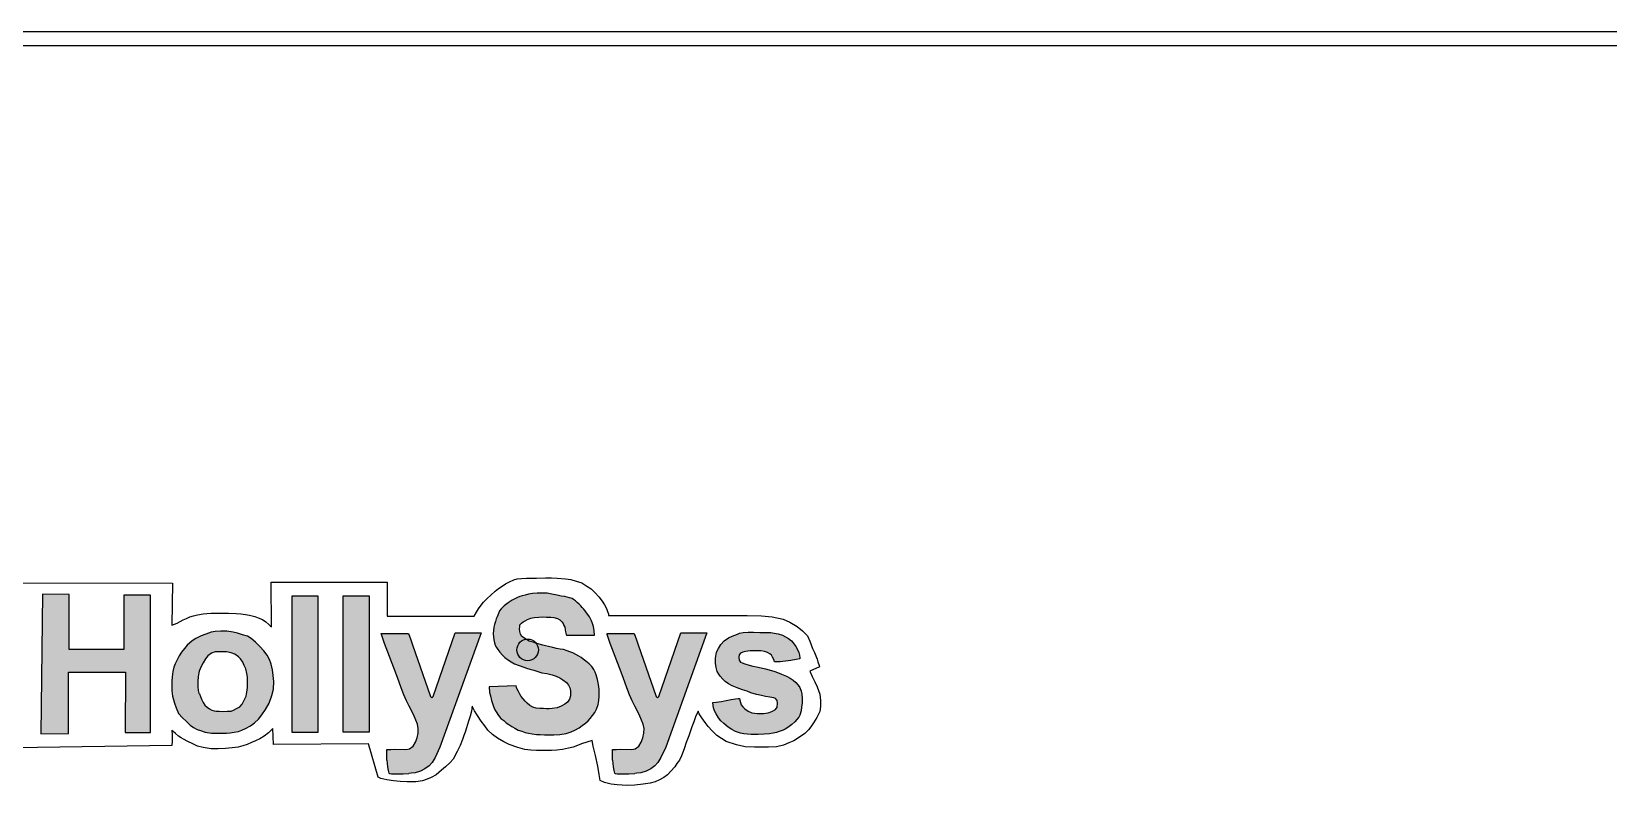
# Model space of a CAD drawing. Extents: x 79822 to 122366, y -56021 to -28815.
# Drawn here: x 82118.2 to 82373.5, y -51913.2 to -51791.2 of the extents above; entities that cross this region are included whole.
import ezdxf

# ---------------------------------------------------------------- set-up
doc = ezdxf.new("R2010")
doc.units = 0
doc.header["$LTSCALE"] = 100
doc.header["$MEASUREMENT"] = 0

msp = doc.modelspace()

# ---------------------------------------------------------------- hatches: boundary and pattern name
h = msp.add_hatch(color=0)
h.paths.add_polyline_path([(82192.26, -51897.27), (82192.34, -51898.18), (82192.48, -51898.74), (82192.67, -51899.46), (82192.9, -51900.28), (82193.13, -51900.88), (82193.41, -51901.32), (82193.79, -51901.93), (82194.18, -51902.37), (82194.62, -51902.74), (82195.02, -51903.09), (82195.44, -51903.37), (82195.92, -51903.69), (82196.05, -51903.73), (82196.44, -51903.95), (82196.99, -51904.27), (82197.58, -51904.46), (82198.11, -51904.65), (82198.62, -51904.78), (82199.23, -51904.88), (82199.94, -51904.99), (82200.53, -51905), (82201.21, -51905.04), (82201.95, -51905.06), (82202.76, -51905.06), (82203.74, -51904.97), (82204.74, -51904.8), (82205.55, -51904.55), (82206.15, -51904.27), (82206.83, -51903.88), (82207.33, -51903.53), (82207.85, -51903.14), (82208.3, -51902.78), (82208.65, -51902.4), (82209.01, -51901.93), (82209.37, -51901.43), (82209.68, -51900.87), (82209.91, -51900.15), (82210.01, -51899.47), (82210.06, -51898.8), (82210.07, -51897.66), (82209.99, -51896.89), (82209.82, -51896.09), (82209.59, -51895.32), (82209.44, -51894.88), (82209.21, -51894.45), (82208.89, -51893.97), (82208.45, -51893.54), (82207.93, -51893.11), (82207.48, -51892.76), (82207.15, -51892.53), (82206.79, -51892.28), (82206.31, -51892.01), (82205.8, -51891.76), (82205.35, -51891.62), (82204.91, -51891.41), (82204.3, -51891.23), (82203.76, -51891.15), (82203.2, -51891.04), (82202.57, -51890.9), (82201.86, -51890.75), (82201.37, -51890.62), (82200.94, -51890.51), (82200.38, -51890.36), (82199.85, -51890.21), (82199.37, -51890.02), (82198.76, -51889.85), (82198.32, -51889.62), (82197.98, -51889.4), (82197.56, -51889.09), (82197.37, -51888.71), (82197.21, -51888.33), (82197.17, -51887.85), (82197.21, -51887.55), (82197.26, -51887.25), (82197.48, -51886.96), (82197.75, -51886.76), (82198.09, -51886.56), (82198.49, -51886.34), (82199, -51886.17), (82199.57, -51886.05), (82200.32, -51885.97), (82200.97, -51885.94), (82201.56, -51885.97), (82202.24, -51885.99), (82202.75, -51886.05), (82203.34, -51886.2), (82203.72, -51886.43), (82204.05, -51886.73), (82204.26, -51887.03), (82204.36, -51887.32), (82204.5, -51887.62), (82204.58, -51888.05), (82204.64, -51888.35), (82204.68, -51888.58), (82204.73, -51888.79), (82204.77, -51888.92), (82209.34, -51888.92), (82209.27, -51888.17), (82209.16, -51887.52), (82209.02, -51887.01), (82208.84, -51886.58), (82208.64, -51886.17), (82208.5, -51885.91), (82208.26, -51885.57), (82208.04, -51885.26), (82207.81, -51884.95), (82207.57, -51884.65), (82207.35, -51884.4), (82207.11, -51884.14), (82206.83, -51883.87), (82206.52, -51883.59), (82206.24, -51883.36), (82205.95, -51883.13), (82205.71, -51882.98), (82205.3, -51882.84), (82204.91, -51882.74), (82204.5, -51882.66), (82203.94, -51882.57), (82203.3, -51882.43), (82202.44, -51882.27), (82201.69, -51882.12), (82200.73, -51882.11), (82200.07, -51882.11), (82199.28, -51882.17), (82198.64, -51882.25), (82198.08, -51882.4), (82197.62, -51882.54), (82197.25, -51882.64), (82196.85, -51882.82), (82196.41, -51883.03), (82195.97, -51883.25), (82195.34, -51883.66), (82194.91, -51883.99), (82194.7, -51884.16), (82194.48, -51884.37), (82194.22, -51884.64), (82193.97, -51884.98), (82193.76, -51885.4), (82193.55, -51885.92), (82193.43, -51886.25), (82193.28, -51886.7), (82193.14, -51887.18), (82193.04, -51887.62), (82192.98, -51888.09), (82192.93, -51888.67), (82192.95, -51889.16), (82193, -51889.66), (82193.13, -51890.15), (82193.26, -51890.52), (82193.48, -51890.92), (82193.7, -51891.22), (82194.02, -51891.66), (82194.44, -51892.11), (82194.82, -51892.5), (82195.42, -51892.96), (82195.84, -51893.22), (82196.39, -51893.53), (82197.14, -51893.82), (82197.87, -51894.09), (82198.34, -51894.26), (82198.86, -51894.39), (82199.48, -51894.56), (82200.14, -51894.77), (82200.82, -51894.97), (82201.6, -51895.13), (82202.45, -51895.34), (82203.14, -51895.54), (82203.71, -51895.8), (82204.22, -51896.15), (82204.8, -51896.57), (82205.12, -51896.98), (82205.4, -51897.56), (82205.44, -51898.04), (82205.44, -51898.74), (82205.28, -51899.25), (82204.96, -51899.73), (82204.54, -51900.08), (82203.93, -51900.4), (82203.3, -51900.66), (82202.47, -51900.79), (82201.98, -51900.82), (82201.56, -51900.83), (82201.06, -51900.79), (82200.47, -51900.79), (82199.9, -51900.72), (82199.36, -51900.55), (82198.85, -51900.28), (82198.4, -51899.9), (82198.12, -51899.56), (82197.79, -51899.18), (82197.46, -51898.81), (82197.23, -51898.45), (82197, -51898.02), (82196.81, -51897.66), (82196.7, -51897.35), (82196.64, -51897.08)])
h.paths.add_polyline_path([(82119.67, -51904.86), (82119.92, -51882.28), (82124.24, -51882.29), (82124.24, -51891.2), (82133.11, -51891.2), (82133.11, -51882.41), (82137.4, -51882.41), (82137.4, -51904.67), (82133.32, -51904.67), (82133.38, -51894.88), (82124.16, -51894.88), (82124.16, -51904.84)])
h.paths.add_polyline_path([(82174.8, -51888.63), (82174.84, -51888.81), (82175.33, -51890.22), (82176.12, -51892.34), (82177.24, -51895.34), (82178.19, -51897.85), (82178.43, -51898.54), (82178.86, -51899.51), (82179.32, -51900.42), (82180, -51901.77), (82180.38, -51902.65), (82180.67, -51903.3), (82180.79, -51903.99), (82180.78, -51904.79), (82180.61, -51905.5), (82180.32, -51906.23), (82179.94, -51906.89), (82179.37, -51907.29), (82178.79, -51907.39), (82176.97, -51907.38), (82176.34, -51907.39), (82175.7, -51907.39), (82175.7, -51908.1), (82175.7, -51909.14), (82175.81, -51910.2), (82175.9, -51910.8), (82176.03, -51911.27), (82176.14, -51911.32), (82176.43, -51911.35), (82176.97, -51911.35), (82177.7, -51911.37), (82178.33, -51911.37), (82179.28, -51911.3), (82179.61, -51911.27), (82180.27, -51911.19), (82181.14, -51910.93), (82181.87, -51910.56), (82182.56, -51910.03), (82183.05, -51909.5), (82183.53, -51908.69), (82184.3, -51907.01), (82190.95, -51888.5), (82186.75, -51888.5), (82183.18, -51898.83), (82182.98, -51899.02), (82182.76, -51898.83), (82179.83, -51890.48), (82179.56, -51889.64), (82179.22, -51888.61), (82174.85, -51888.61)])
h.paths.add_polyline_path([(82211.36, -51888.63), (82211.4, -51888.81), (82211.89, -51890.22), (82212.68, -51892.34), (82213.79, -51895.34), (82214.75, -51897.85), (82214.99, -51898.54), (82215.42, -51899.51), (82215.87, -51900.42), (82216.56, -51901.77), (82216.94, -51902.65), (82217.23, -51903.3), (82217.35, -51903.99), (82217.34, -51904.79), (82217.17, -51905.5), (82216.88, -51906.23), (82216.5, -51906.89), (82215.93, -51907.29), (82215.35, -51907.39), (82213.53, -51907.38), (82212.9, -51907.39), (82212.26, -51907.39), (82212.26, -51908.1), (82212.26, -51909.14), (82212.36, -51910.2), (82212.46, -51910.8), (82212.59, -51911.27), (82212.7, -51911.32), (82212.99, -51911.35), (82213.53, -51911.35), (82214.26, -51911.37), (82214.89, -51911.37), (82215.84, -51911.3), (82216.17, -51911.27), (82216.83, -51911.19), (82217.7, -51910.93), (82218.43, -51910.56), (82219.12, -51910.03), (82219.6, -51909.5), (82220.09, -51908.69), (82220.86, -51907.01), (82227.51, -51888.5), (82223.31, -51888.5), (82219.74, -51898.83), (82219.54, -51899.02), (82219.32, -51898.83), (82216.39, -51890.48), (82216.12, -51889.64), (82215.78, -51888.61), (82211.41, -51888.61)])
h.paths.add_polyline_path([(82140.85, -51897.14), (82140.89, -51897.92), (82140.99, -51898.78), (82141.29, -51899.93), (82141.55, -51900.68), (82141.97, -51901.58), (82142.58, -51902.3), (82143.18, -51902.85), (82143.84, -51903.48), (82144.37, -51903.86), (82144.97, -51904.17), (82145.54, -51904.36), (82146.3, -51904.6), (82147.29, -51904.74), (82147.87, -51904.79), (82148.66, -51904.79), (82149.71, -51904.76), (82150.32, -51904.71), (82150.96, -51904.63), (82151.67, -51904.5), (82152.22, -51904.3), (82152.81, -51904.03), (82153.6, -51903.58), (82154.25, -51903.11), (82154.92, -51902.49), (82155.45, -51901.78), (82156.05, -51900.92), (82156.66, -51899.89), (82157.07, -51898.66), (82157.34, -51897.63), (82157.38, -51896.38), (82157.28, -51895.43), (82157.17, -51894.5), (82156.95, -51893.62), (82156.69, -51892.85), (82156.29, -51892.12), (82155.76, -51891.45), (82155.14, -51890.74), (82154.43, -51890.01), (82153.74, -51889.42), (82153.11, -51889.07), (82152.32, -51888.84), (82151.49, -51888.56), (82150.81, -51888.39), (82149.76, -51888.24), (82148.82, -51888.23), (82147.9, -51888.28), (82147.24, -51888.4), (82146.38, -51888.72), (82145.62, -51889.03), (82144.77, -51889.42), (82144.18, -51889.83), (82143.38, -51890.51), (82142.94, -51891.05), (82142.46, -51891.66), (82142.08, -51892.26), (82141.69, -51892.98), (82141.43, -51893.55), (82141.18, -51894.09), (82141.01, -51894.8), (82140.94, -51895.66), (82140.89, -51896.34)])
h.paths.add_polyline_path([(82145.09, -51897.21), (82145.14, -51897.88), (82145.26, -51898.28), (82145.36, -51898.4), (82145.54, -51898.81), (82145.69, -51899.28), (82145.94, -51899.78), (82146.24, -51900.23), (82146.58, -51900.58), (82146.98, -51900.83), (82147.36, -51901.03), (82147.71, -51901.13), (82148.06, -51901.2), (82148.53, -51901.23), (82149.08, -51901.28), (82149.85, -51901.23), (82150.47, -51901.18), (82150.85, -51901.03), (82151.35, -51900.78), (82151.88, -51900.51), (82152.25, -51900.05), (82152.54, -51899.53), (82152.89, -51898.78), (82153.04, -51898.11), (82153.14, -51897.36), (82153.12, -51896.56), (82153.12, -51895.71), (82153.02, -51895.09), (82152.87, -51894.34), (82152.59, -51893.82), (82152.37, -51893.27), (82152, -51892.75), (82151.67, -51892.4), (82151.07, -51891.95), (82150.5, -51891.75), (82149.73, -51891.58), (82148.63, -51891.58), (82147.88, -51891.6), (82147.31, -51891.82), (82146.68, -51892.27), (82146.31, -51892.75), (82145.96, -51893.37), (82145.64, -51893.97), (82145.29, -51894.74), (82145.14, -51895.59), (82145.09, -51896.41)], flags=16)
h.paths.add_polyline_path([(82228.49, -51899.81), (82228.53, -51900.27), (82228.62, -51900.66), (82228.79, -51901.14), (82229.03, -51901.63), (82229.39, -51902.26), (82229.78, -51902.75), (82230.25, -51903.22), (82230.98, -51903.77), (82231.55, -51904.16), (82232.18, -51904.51), (82233, -51904.77), (82233.54, -51904.88), (82234.68, -51904.96), (82235.86, -51904.96), (82236.8, -51904.92), (82237.65, -51904.87), (82238.28, -51904.79), (82238.83, -51904.67), (82239.26, -51904.51), (82239.86, -51904.3), (82240.2, -51904.14), (82240.46, -51903.98), (82240.88, -51903.71), (82241.29, -51903.36), (82241.75, -51902.92), (82242.11, -51902.56), (82242.44, -51902.18), (82242.61, -51901.83), (82242.8, -51901.17), (82242.88, -51900.58), (82242.97, -51899.83), (82242.96, -51899.18), (82242.92, -51898.42), (82242.81, -51897.96), (82242.58, -51897.37), (82242.34, -51896.99), (82241.92, -51896.54), (82241.53, -51896.2), (82241, -51895.86), (82240.45, -51895.56), (82239.62, -51895.19), (82238.99, -51894.95), (82238.52, -51894.77), (82237.62, -51894.51), (82237.04, -51894.37), (82236.34, -51894.2), (82235.55, -51894.03), (82234.97, -51893.91), (82234.36, -51893.75), (82233.69, -51893.55), (82233.26, -51893.4), (82232.97, -51893.27), (82232.75, -51892.94), (82232.71, -51892.48), (82232.77, -51892.06), (82232.99, -51891.81), (82233.36, -51891.67), (82233.76, -51891.54), (82234.52, -51891.44), (82235.46, -51891.42), (82236.29, -51891.45), (82236.88, -51891.54), (82237.35, -51891.7), (82237.74, -51891.92), (82237.98, -51892.14), (82238.18, -51892.48), (82238.36, -51892.85), (82238.49, -51893.21), (82239.4, -51893.19), (82240.27, -51893.12), (82241.1, -51893.01), (82241.98, -51892.85), (82242.61, -51892.75), (82242.61, -51892.58), (82242.54, -51892.16), (82242.44, -51891.71), (82242.23, -51891.23), (82241.95, -51890.75), (82241.66, -51890.36), (82241.24, -51889.84), (82240.77, -51889.46), (82240.29, -51889.17), (82239.76, -51888.92), (82239.09, -51888.68), (82238.44, -51888.55), (82237.89, -51888.49), (82236.8, -51888.45), (82236.12, -51888.44), (82235.07, -51888.43), (82234.21, -51888.43), (82233.41, -51888.49), (82232.83, -51888.59), (82232.5, -51888.74), (82231.65, -51889.04), (82231.03, -51889.33), (82230.33, -51889.81), (82229.81, -51890.39), (82229.39, -51891.03), (82229.11, -51891.65), (82228.94, -51892.62), (82228.91, -51893.42), (82229.03, -51894.14), (82229.22, -51894.8), (82229.48, -51895.19), (82229.69, -51895.52), (82230.11, -51896), (82230.49, -51896.38), (82231.05, -51896.76), (82231.61, -51897.08), (82232.45, -51897.4), (82233.32, -51897.73), (82234.03, -51897.96), (82234.66, -51898.21), (82235.56, -51898.5), (82236.37, -51898.68), (82237.02, -51898.83), (82237.75, -51898.95), (82238.35, -51899.06), (82238.67, -51899.17), (82238.89, -51899.49), (82238.98, -51899.91), (82238.91, -51900.54), (82238.65, -51900.91), (82238.03, -51901.28), (82237.47, -51901.48), (82236.69, -51901.59), (82235.66, -51901.6), (82234.81, -51901.5), (82234.21, -51901.21), (82233.7, -51900.84), (82233.37, -51900.52), (82233.09, -51900.16), (82232.96, -51899.78), (82232.88, -51899.4), (82232.82, -51899.13), (82232.6, -51899.15), (82232.19, -51899.2), (82231.49, -51899.32), (82230.93, -51899.44), (82230.36, -51899.54), (82229.9, -51899.62), (82229.06, -51899.74)])
h.paths.add_polyline_path([(82160.31, -51882.56), (82160.31, -51904.59), (82164.57, -51904.59), (82164.57, -51882.56)])
h.paths.add_polyline_path([(82168.65, -51882.55), (82168.65, -51904.6), (82172.82, -51904.6), (82172.82, -51882.55)])

# ---------------------------------------------------------------- linework, layer by layer
at = {"color": 7, "linetype": 'Continuous'}
for p, q in [((81985.48, -51791.16), (82777.48, -51791.16)), ((82775.18, -51793.46), (81987.78, -51793.46))]:
    msp.add_line(p, q, dxfattribs=at)
at = {"color": 0}
for p, q in [((82116.11, -51880.44), (82141, -51880.46)), ((82141, -51880.46), (82140.88, -51887.29)), ((82156.99, -51887.53), (82156.98, -51880.33)), ((82156.98, -51880.33), (82175.76, -51880.33)), ((82175.76, -51880.33), (82175.76, -51885.81)), ((82193.8, -51881.34), (82194.39, -51880.94)), ((82194.39, -51880.94), (82194.92, -51880.61)), ((82194.92, -51880.61), (82195.54, -51880.28)), ((82195.54, -51880.28), (82196.25, -51879.96)), ((82196.25, -51879.96), (82196.83, -51879.79)), ((82196.83, -51879.79), (82197.52, -51879.71)), ((82197.52, -51879.71), (82198.34, -51879.69)), ((82198.34, -51879.69), (82199.11, -51879.68)), ((82199.11, -51879.68), (82199.94, -51879.66)), ((82199.94, -51879.66), (82201.37, -51879.62)), ((82201.37, -51879.62), (82202.39, -51879.61)), ((82202.39, -51879.61), (82203.26, -51879.66)), ((82203.26, -51879.66), (82204.65, -51879.76)), ((82204.65, -51879.76), (82205.47, -51879.86)), ((82205.47, -51879.86), (82206.35, -51880.13)), ((82206.35, -51880.13), (82207.26, -51880.45)), ((82207.26, -51880.45), (82208.11, -51880.96)), ((82208.11, -51880.96), (82208.78, -51881.39)), ((82119.92, -51882.28), (82119.67, -51904.86)), ((82124.24, -51882.29), (82119.92, -51882.28)), ((82124.24, -51891.2), (82124.24, -51882.29)), ((82137.4, -51882.41), (82133.11, -51882.41)), ((82133.11, -51882.41), (82133.11, -51891.2)), ((82137.4, -51904.67), (82137.4, -51882.41)), ((82160.31, -51882.56), (82160.31, -51904.59)), ((82164.57, -51882.56), (82160.31, -51882.56)), ((82164.57, -51904.59), (82164.57, -51882.56)), ((82191.36, -51883.57), (82191.93, -51882.94)), ((82191.93, -51882.94), (82192.52, -51882.4)), ((82192.52, -51882.4), (82193.22, -51881.77)), ((82193.22, -51881.77), (82193.8, -51881.34)), ((82195.97, -51883.25), (82195.34, -51883.66)), ((82196.41, -51883.03), (82195.97, -51883.25)), ((82196.85, -51882.82), (82196.41, -51883.03)), ((82197.25, -51882.64), (82196.85, -51882.82)), ((82197.62, -51882.54), (82197.25, -51882.64)), ((82198.08, -51882.4), (82197.62, -51882.54)), ((82198.64, -51882.25), (82198.08, -51882.4)), ((82199.28, -51882.17), (82198.64, -51882.25)), ((82200.07, -51882.11), (82199.28, -51882.17)), ((82200.73, -51882.11), (82200.07, -51882.11)), ((82201.69, -51882.12), (82200.73, -51882.11)), ((82202.44, -51882.27), (82201.69, -51882.12)), ((82203.3, -51882.43), (82202.44, -51882.27)), ((82203.94, -51882.57), (82203.3, -51882.43)), ((82204.5, -51882.66), (82203.94, -51882.57)), ((82204.91, -51882.74), (82204.5, -51882.66)), ((82205.3, -51882.84), (82204.91, -51882.74)), ((82205.71, -51882.98), (82205.3, -51882.84)), ((82205.95, -51883.13), (82205.71, -51882.98)), ((82206.24, -51883.36), (82205.95, -51883.13)), ((82206.52, -51883.59), (82206.24, -51883.36)), ((82208.78, -51881.39), (82209.46, -51882.06)), ((82209.46, -51882.06), (82210.03, -51882.71)), ((82210.03, -51882.71), (82210.57, -51883.4)), ((82210.57, -51883.4), (82210.97, -51883.98)), ((82143.24, -51886.2), (82143.8, -51885.94)), ((82143.8, -51885.94), (82144.41, -51885.74)), ((82144.41, -51885.74), (82145.04, -51885.6)), ((82145.04, -51885.6), (82145.96, -51885.45)), ((82145.96, -51885.45), (82146.56, -51885.41)), ((82146.56, -51885.41), (82147.23, -51885.36)), ((82147.23, -51885.36), (82148.07, -51885.32)), ((82148.07, -51885.32), (82149.08, -51885.32)), ((82149.08, -51885.32), (82150.07, -51885.36)), ((82150.07, -51885.36), (82151.3, -51885.38)), ((82151.3, -51885.38), (82152.07, -51885.45)), ((82152.07, -51885.45), (82152.78, -51885.56)), ((82152.78, -51885.56), (82153.47, -51885.65)), ((82153.47, -51885.65), (82154.3, -51885.86)), ((82154.3, -51885.86), (82154.87, -51886.07)), ((82154.87, -51886.07), (82155.55, -51886.38)), ((82175.76, -51885.81), (82189.82, -51885.81)), ((82189.82, -51885.81), (82190.24, -51885.17)), ((82190.24, -51885.17), (82190.56, -51884.64)), ((82190.56, -51884.64), (82190.99, -51884.04)), ((82190.99, -51884.04), (82191.36, -51883.57)), ((82193.55, -51885.92), (82193.43, -51886.25)), ((82193.76, -51885.4), (82193.55, -51885.92)), ((82193.97, -51884.98), (82193.76, -51885.4)), ((82194.22, -51884.64), (82193.97, -51884.98)), ((82194.48, -51884.37), (82194.22, -51884.64)), ((82194.7, -51884.16), (82194.48, -51884.37)), ((82194.91, -51883.99), (82194.7, -51884.16)), ((82195.34, -51883.66), (82194.91, -51883.99)), ((82199, -51886.17), (82199.57, -51886.05)), ((82199.57, -51886.05), (82200.32, -51885.97)), ((82200.32, -51885.97), (82200.97, -51885.94)), ((82200.97, -51885.94), (82201.56, -51885.97)), ((82201.56, -51885.97), (82202.24, -51885.99)), ((82202.24, -51885.99), (82202.75, -51886.05)), ((82202.75, -51886.05), (82203.34, -51886.2)), ((82206.83, -51883.87), (82206.52, -51883.59)), ((82207.11, -51884.14), (82206.83, -51883.87)), ((82207.35, -51884.4), (82207.11, -51884.14)), ((82207.57, -51884.65), (82207.35, -51884.4)), ((82207.81, -51884.95), (82207.57, -51884.65)), ((82208.04, -51885.26), (82207.81, -51884.95)), ((82208.26, -51885.57), (82208.04, -51885.26)), ((82208.5, -51885.91), (82208.26, -51885.57)), ((82208.64, -51886.17), (82208.5, -51885.91)), ((82210.97, -51883.98), (82211.27, -51884.57)), ((82211.27, -51884.57), (82211.46, -51885.08)), ((82211.46, -51885.08), (82211.58, -51885.42)), ((82211.58, -51885.42), (82211.62, -51885.69)), ((82211.62, -51885.69), (82234.08, -51885.69)), ((82234.08, -51885.69), (82236.38, -51885.76)), ((82236.38, -51885.76), (82238.08, -51885.94)), ((82238.08, -51885.94), (82239.87, -51886.31)), ((82140.88, -51887.29), (82141.72, -51886.95)), ((82141.72, -51886.95), (82142.22, -51886.67)), ((82142.22, -51886.67), (82142.72, -51886.43)), ((82142.72, -51886.43), (82143.24, -51886.2)), ((82147.24, -51888.4), (82146.38, -51888.72)), ((82147.9, -51888.28), (82147.24, -51888.4)), ((82148.82, -51888.23), (82147.9, -51888.28)), ((82149.76, -51888.24), (82148.82, -51888.23)), ((82150.81, -51888.39), (82149.76, -51888.24)), ((82151.49, -51888.56), (82150.81, -51888.39)), ((82152.32, -51888.84), (82151.49, -51888.56)), ((82155.55, -51886.38), (82156.08, -51886.74)), ((82156.08, -51886.74), (82156.57, -51887.15)), ((82156.57, -51887.15), (82156.86, -51887.43)), ((82156.86, -51887.43), (82156.99, -51887.53)), ((82174.8, -51888.63), (82174.85, -51888.61)), ((82174.84, -51888.81), (82174.8, -51888.63)), ((82174.85, -51888.61), (82179.22, -51888.61)), ((82179.22, -51888.61), (82179.56, -51889.64)), ((82183.18, -51898.83), (82186.75, -51888.5)), ((82190.95, -51888.5), (82184.3, -51907.01)), ((82186.75, -51888.5), (82190.95, -51888.5)), ((82192.98, -51888.09), (82192.93, -51888.67)), ((82193.04, -51887.62), (82192.98, -51888.09)), ((82193.14, -51887.18), (82193.04, -51887.62)), ((82193.28, -51886.7), (82193.14, -51887.18)), ((82193.43, -51886.25), (82193.28, -51886.7)), ((82197.17, -51887.85), (82197.21, -51887.55)), ((82197.21, -51888.33), (82197.17, -51887.85)), ((82197.21, -51887.55), (82197.26, -51887.25)), ((82197.37, -51888.71), (82197.21, -51888.33)), ((82197.26, -51887.25), (82197.48, -51886.96)), ((82197.48, -51886.96), (82197.75, -51886.76)), ((82197.75, -51886.76), (82198.09, -51886.56)), ((82198.09, -51886.56), (82198.49, -51886.34)), ((82198.49, -51886.34), (82199, -51886.17)), ((82203.34, -51886.2), (82203.72, -51886.43)), ((82203.72, -51886.43), (82204.05, -51886.73)), ((82204.05, -51886.73), (82204.26, -51887.03)), ((82204.26, -51887.03), (82204.36, -51887.32)), ((82204.36, -51887.32), (82204.5, -51887.62)), ((82204.5, -51887.62), (82204.58, -51888.05)), ((82204.58, -51888.05), (82204.64, -51888.35)), ((82204.64, -51888.35), (82204.68, -51888.58)), ((82204.68, -51888.58), (82204.73, -51888.79)), ((82208.84, -51886.58), (82208.64, -51886.17)), ((82209.02, -51887.01), (82208.84, -51886.58)), ((82209.16, -51887.52), (82209.02, -51887.01)), ((82209.27, -51888.17), (82209.16, -51887.52)), ((82209.34, -51888.92), (82209.27, -51888.17)), ((82211.36, -51888.63), (82211.41, -51888.61)), ((82211.4, -51888.81), (82211.36, -51888.63)), ((82211.41, -51888.61), (82215.78, -51888.61)), ((82215.78, -51888.61), (82216.12, -51889.64)), ((82219.74, -51898.83), (82223.31, -51888.5)), ((82227.51, -51888.5), (82220.86, -51907.01)), ((82223.31, -51888.5), (82227.51, -51888.5)), ((82232.5, -51888.74), (82232.83, -51888.59)), ((82232.83, -51888.59), (82233.41, -51888.49)), ((82233.41, -51888.49), (82234.21, -51888.43)), ((82234.21, -51888.43), (82235.07, -51888.43)), ((82235.07, -51888.43), (82236.12, -51888.44)), ((82236.12, -51888.44), (82236.8, -51888.45)), ((82236.8, -51888.45), (82237.89, -51888.49)), ((82237.89, -51888.49), (82238.44, -51888.55)), ((82238.44, -51888.55), (82239.09, -51888.68)), ((82239.87, -51886.31), (82240.99, -51886.79)), ((82240.99, -51886.79), (82242.14, -51887.49)), ((82242.14, -51887.49), (82243.04, -51888.19)), ((82243.04, -51888.19), (82243.8, -51888.99)), ((82133.11, -51891.2), (82124.24, -51891.2)), ((82142.94, -51891.05), (82142.46, -51891.66)), ((82143.38, -51890.51), (82142.94, -51891.05)), ((82144.18, -51889.83), (82143.38, -51890.51)), ((82144.77, -51889.42), (82144.18, -51889.83)), ((82145.62, -51889.03), (82144.77, -51889.42)), ((82146.38, -51888.72), (82145.62, -51889.03)), ((82153.11, -51889.07), (82152.32, -51888.84)), ((82153.74, -51889.42), (82153.11, -51889.07)), ((82154.43, -51890.01), (82153.74, -51889.42)), ((82155.14, -51890.74), (82154.43, -51890.01)), ((82155.76, -51891.45), (82155.14, -51890.74)), ((82175.33, -51890.22), (82174.84, -51888.81)), ((82176.12, -51892.34), (82175.33, -51890.22)), ((82179.56, -51889.64), (82179.83, -51890.48)), ((82179.83, -51890.48), (82182.76, -51898.83)), ((82192.93, -51888.67), (82192.95, -51889.16)), ((82192.95, -51889.16), (82193, -51889.66)), ((82193, -51889.66), (82193.13, -51890.15)), ((82193.13, -51890.15), (82193.26, -51890.52)), ((82193.26, -51890.52), (82193.48, -51890.92)), ((82193.48, -51890.92), (82193.7, -51891.22)), ((82197.56, -51889.09), (82197.37, -51888.71)), ((82197.98, -51889.4), (82197.56, -51889.09)), ((82198.32, -51889.62), (82197.98, -51889.4)), ((82198.76, -51889.85), (82198.32, -51889.62)), ((82199.37, -51890.02), (82198.76, -51889.85)), ((82199.85, -51890.21), (82199.37, -51890.02)), ((82200.38, -51890.36), (82199.85, -51890.21)), ((82200.94, -51890.51), (82200.38, -51890.36)), ((82201.37, -51890.62), (82200.94, -51890.51)), ((82201.86, -51890.75), (82201.37, -51890.62)), ((82202.57, -51890.9), (82201.86, -51890.75)), ((82203.2, -51891.04), (82202.57, -51890.9)), ((82203.76, -51891.15), (82203.2, -51891.04)), ((82204.3, -51891.23), (82203.76, -51891.15)), ((82204.73, -51888.79), (82204.77, -51888.92)), ((82204.77, -51888.92), (82209.34, -51888.92)), ((82211.89, -51890.22), (82211.4, -51888.81)), ((82212.68, -51892.34), (82211.89, -51890.22)), ((82216.12, -51889.64), (82216.39, -51890.48)), ((82216.39, -51890.48), (82219.32, -51898.83)), ((82229.11, -51891.65), (82229.39, -51891.03)), ((82229.39, -51891.03), (82229.81, -51890.39)), ((82229.81, -51890.39), (82230.33, -51889.81)), ((82230.33, -51889.81), (82231.03, -51889.33)), ((82231.03, -51889.33), (82231.65, -51889.04)), ((82231.65, -51889.04), (82232.5, -51888.74)), ((82239.09, -51888.68), (82239.76, -51888.92)), ((82239.76, -51888.92), (82240.29, -51889.17)), ((82240.29, -51889.17), (82240.77, -51889.46)), ((82240.77, -51889.46), (82241.24, -51889.84)), ((82241.24, -51889.84), (82241.66, -51890.36)), ((82241.66, -51890.36), (82241.95, -51890.75)), ((82241.95, -51890.75), (82242.23, -51891.23)), ((82243.8, -51888.99), (82244.2, -51889.87)), ((82244.2, -51889.87), (82244.63, -51891.03)), ((82244.63, -51891.03), (82244.96, -51891.7)), ((82141.43, -51893.55), (82141.18, -51894.09)), ((82141.69, -51892.98), (82141.43, -51893.55)), ((82142.08, -51892.26), (82141.69, -51892.98)), ((82142.46, -51891.66), (82142.08, -51892.26)), ((82145.96, -51893.37), (82145.64, -51893.97)), ((82146.31, -51892.75), (82145.96, -51893.37)), ((82146.68, -51892.27), (82146.31, -51892.75)), ((82147.31, -51891.82), (82146.68, -51892.27)), ((82147.88, -51891.6), (82147.31, -51891.82)), ((82148.63, -51891.58), (82147.88, -51891.6)), ((82149.73, -51891.58), (82148.63, -51891.58)), ((82150.5, -51891.75), (82149.73, -51891.58)), ((82151.07, -51891.95), (82150.5, -51891.75)), ((82151.67, -51892.4), (82151.07, -51891.95)), ((82152, -51892.75), (82151.67, -51892.4)), ((82152.37, -51893.27), (82152, -51892.75)), ((82152.59, -51893.82), (82152.37, -51893.27)), ((82156.29, -51892.12), (82155.76, -51891.45)), ((82156.69, -51892.85), (82156.29, -51892.12)), ((82156.95, -51893.62), (82156.69, -51892.85)), ((82157.17, -51894.5), (82156.95, -51893.62)), ((82177.24, -51895.34), (82176.12, -51892.34)), ((82193.7, -51891.22), (82194.02, -51891.66)), ((82194.02, -51891.66), (82194.44, -51892.11)), ((82194.44, -51892.11), (82194.82, -51892.5)), ((82194.82, -51892.5), (82195.42, -51892.96)), ((82195.42, -51892.96), (82195.84, -51893.22)), ((82195.84, -51893.22), (82196.39, -51893.53)), ((82196.39, -51893.53), (82197.14, -51893.82)), ((82204.91, -51891.41), (82204.3, -51891.23)), ((82205.35, -51891.62), (82204.91, -51891.41)), ((82205.8, -51891.76), (82205.35, -51891.62)), ((82206.31, -51892.01), (82205.8, -51891.76)), ((82206.79, -51892.28), (82206.31, -51892.01)), ((82207.15, -51892.53), (82206.79, -51892.28)), ((82207.48, -51892.76), (82207.15, -51892.53)), ((82207.93, -51893.11), (82207.48, -51892.76)), ((82208.45, -51893.54), (82207.93, -51893.11)), ((82208.89, -51893.97), (82208.45, -51893.54)), ((82213.79, -51895.34), (82212.68, -51892.34)), ((82228.91, -51893.42), (82228.94, -51892.62)), ((82229.03, -51894.14), (82228.91, -51893.42)), ((82228.94, -51892.62), (82229.11, -51891.65)), ((82232.77, -51892.06), (82232.71, -51892.48)), ((82232.71, -51892.48), (82232.75, -51892.94)), ((82232.75, -51892.94), (82232.97, -51893.27)), ((82232.99, -51891.81), (82232.77, -51892.06)), ((82232.97, -51893.27), (82233.26, -51893.4)), ((82233.36, -51891.67), (82232.99, -51891.81)), ((82233.26, -51893.4), (82233.69, -51893.55)), ((82233.76, -51891.54), (82233.36, -51891.67)), ((82233.69, -51893.55), (82234.36, -51893.75)), ((82234.52, -51891.44), (82233.76, -51891.54)), ((82234.36, -51893.75), (82234.97, -51893.91)), ((82235.46, -51891.42), (82234.52, -51891.44)), ((82236.29, -51891.45), (82235.46, -51891.42)), ((82236.88, -51891.54), (82236.29, -51891.45)), ((82237.35, -51891.7), (82236.88, -51891.54)), ((82237.74, -51891.92), (82237.35, -51891.7)), ((82237.98, -51892.14), (82237.74, -51891.92)), ((82238.18, -51892.48), (82237.98, -51892.14)), ((82238.36, -51892.85), (82238.18, -51892.48)), ((82238.49, -51893.21), (82238.36, -51892.85)), ((82239.4, -51893.19), (82238.49, -51893.21)), ((82240.27, -51893.12), (82239.4, -51893.19)), ((82241.1, -51893.01), (82240.27, -51893.12)), ((82241.98, -51892.85), (82241.1, -51893.01)), ((82242.61, -51892.75), (82241.98, -51892.85)), ((82242.23, -51891.23), (82242.44, -51891.71)), ((82242.44, -51891.71), (82242.54, -51892.16)), ((82242.54, -51892.16), (82242.61, -51892.58)), ((82242.61, -51892.58), (82242.61, -51892.75)), ((82244.96, -51891.7), (82245.16, -51892.27)), ((82245.16, -51892.27), (82245.4, -51892.77)), ((82245.4, -51892.77), (82245.52, -51893.2)), ((82245.52, -51893.2), (82245.71, -51893.79)), ((82124.16, -51904.84), (82124.16, -51894.88)), ((82124.16, -51894.88), (82133.38, -51894.88)), ((82133.38, -51894.88), (82133.32, -51904.67)), ((82140.94, -51895.66), (82140.89, -51896.34)), ((82141.01, -51894.8), (82140.94, -51895.66)), ((82141.18, -51894.09), (82141.01, -51894.8)), ((82145.14, -51895.59), (82145.09, -51896.41)), ((82145.29, -51894.74), (82145.14, -51895.59)), ((82145.64, -51893.97), (82145.29, -51894.74)), ((82152.87, -51894.34), (82152.59, -51893.82)), ((82153.02, -51895.09), (82152.87, -51894.34)), ((82153.12, -51895.71), (82153.02, -51895.09)), ((82153.12, -51896.56), (82153.12, -51895.71)), ((82157.28, -51895.43), (82157.17, -51894.5)), ((82157.38, -51896.38), (82157.28, -51895.43)), ((82178.19, -51897.85), (82177.24, -51895.34)), ((82197.14, -51893.82), (82197.87, -51894.09)), ((82197.87, -51894.09), (82198.34, -51894.26)), ((82198.34, -51894.26), (82198.86, -51894.39)), ((82198.86, -51894.39), (82199.48, -51894.56)), ((82199.48, -51894.56), (82200.14, -51894.77)), ((82200.14, -51894.77), (82200.82, -51894.97)), ((82200.82, -51894.97), (82201.6, -51895.13)), ((82201.6, -51895.13), (82202.45, -51895.34)), ((82202.45, -51895.34), (82203.14, -51895.54)), ((82203.14, -51895.54), (82203.71, -51895.8)), ((82203.71, -51895.8), (82204.22, -51896.15)), ((82204.22, -51896.15), (82204.8, -51896.57)), ((82209.21, -51894.45), (82208.89, -51893.97)), ((82209.44, -51894.88), (82209.21, -51894.45)), ((82209.59, -51895.32), (82209.44, -51894.88)), ((82209.82, -51896.09), (82209.59, -51895.32)), ((82209.99, -51896.89), (82209.82, -51896.09)), ((82214.75, -51897.85), (82213.79, -51895.34)), ((82229.22, -51894.8), (82229.03, -51894.14)), ((82229.48, -51895.19), (82229.22, -51894.8)), ((82229.69, -51895.52), (82229.48, -51895.19)), ((82230.11, -51896), (82229.69, -51895.52)), ((82230.49, -51896.38), (82230.11, -51896)), ((82234.97, -51893.91), (82235.55, -51894.03)), ((82235.55, -51894.03), (82236.34, -51894.2)), ((82236.34, -51894.2), (82237.04, -51894.37)), ((82237.04, -51894.37), (82237.62, -51894.51)), ((82237.62, -51894.51), (82238.52, -51894.77)), ((82238.52, -51894.77), (82238.99, -51894.95)), ((82238.99, -51894.95), (82239.62, -51895.19)), ((82239.62, -51895.19), (82240.45, -51895.56)), ((82240.45, -51895.56), (82241, -51895.86)), ((82241, -51895.86), (82241.53, -51896.2)), ((82241.53, -51896.2), (82241.92, -51896.54)), ((82245.78, -51894.02), (82244.18, -51894.74)), ((82244.18, -51894.74), (82244.58, -51895.6)), ((82244.58, -51895.6), (82245.01, -51896.43)), ((82245.71, -51893.79), (82245.78, -51894.02)), ((82140.89, -51896.34), (82140.85, -51897.14)), ((82140.85, -51897.14), (82140.89, -51897.92)), ((82140.89, -51897.92), (82140.99, -51898.78)), ((82140.99, -51898.78), (82141.29, -51899.93)), ((82145.09, -51896.41), (82145.09, -51897.21)), ((82145.09, -51897.21), (82145.14, -51897.88)), ((82145.14, -51897.88), (82145.26, -51898.28)), ((82145.26, -51898.28), (82145.36, -51898.4)), ((82145.36, -51898.4), (82145.54, -51898.81)), ((82145.54, -51898.81), (82145.69, -51899.28)), ((82152.54, -51899.53), (82152.89, -51898.78)), ((82152.89, -51898.78), (82153.04, -51898.11)), ((82153.04, -51898.11), (82153.14, -51897.36)), ((82153.14, -51897.36), (82153.12, -51896.56)), ((82153.14, -51897.36), (82153.14, -51897.36)), ((82156.66, -51899.89), (82157.07, -51898.66)), ((82157.07, -51898.66), (82157.34, -51897.63)), ((82157.34, -51897.63), (82157.38, -51896.38)), ((82178.43, -51898.54), (82178.19, -51897.85)), ((82178.86, -51899.51), (82178.43, -51898.54)), ((82182.76, -51898.83), (82182.98, -51899.02)), ((82182.98, -51899.02), (82183.18, -51898.83)), ((82196.64, -51897.08), (82192.26, -51897.27)), ((82192.26, -51897.27), (82192.34, -51898.18)), ((82192.34, -51898.18), (82192.48, -51898.74)), ((82192.48, -51898.74), (82192.67, -51899.46)), ((82196.7, -51897.35), (82196.64, -51897.08)), ((82196.81, -51897.66), (82196.7, -51897.35)), ((82197, -51898.02), (82196.81, -51897.66)), ((82197.23, -51898.45), (82197, -51898.02)), ((82197.46, -51898.81), (82197.23, -51898.45)), ((82197.79, -51899.18), (82197.46, -51898.81)), ((82204.8, -51896.57), (82205.12, -51896.98)), ((82205.12, -51896.98), (82205.4, -51897.56)), ((82205.44, -51898.74), (82205.28, -51899.25)), ((82205.4, -51897.56), (82205.44, -51898.04)), ((82205.44, -51898.04), (82205.44, -51898.74)), ((82210.07, -51897.66), (82209.99, -51896.89)), ((82210.01, -51899.47), (82210.06, -51898.8)), ((82210.06, -51898.8), (82210.07, -51897.66)), ((82214.99, -51898.54), (82214.75, -51897.85)), ((82215.42, -51899.51), (82214.99, -51898.54)), ((82219.32, -51898.83), (82219.54, -51899.02)), ((82219.54, -51899.02), (82219.74, -51898.83)), ((82231.05, -51896.76), (82230.49, -51896.38)), ((82231.61, -51897.08), (82231.05, -51896.76)), ((82232.45, -51897.4), (82231.61, -51897.08)), ((82233.32, -51897.73), (82232.45, -51897.4)), ((82234.03, -51897.96), (82233.32, -51897.73)), ((82234.66, -51898.21), (82234.03, -51897.96)), ((82235.56, -51898.5), (82234.66, -51898.21)), ((82236.37, -51898.68), (82235.56, -51898.5)), ((82237.02, -51898.83), (82236.37, -51898.68)), ((82237.75, -51898.95), (82237.02, -51898.83)), ((82241.92, -51896.54), (82242.34, -51896.99)), ((82242.34, -51896.99), (82242.58, -51897.37)), ((82242.58, -51897.37), (82242.81, -51897.96)), ((82242.81, -51897.96), (82242.92, -51898.42)), ((82242.92, -51898.42), (82242.96, -51899.18)), ((82245.01, -51896.43), (82245.41, -51897.26)), ((82245.41, -51897.26), (82245.8, -51898.46)), ((82245.8, -51898.46), (82245.93, -51899.49)), ((82141.29, -51899.93), (82141.55, -51900.68)), ((82141.55, -51900.68), (82141.97, -51901.58)), ((82145.69, -51899.28), (82145.94, -51899.78)), ((82145.94, -51899.78), (82146.24, -51900.23)), ((82146.24, -51900.23), (82146.58, -51900.58)), ((82146.58, -51900.58), (82146.98, -51900.83)), ((82146.98, -51900.83), (82147.36, -51901.03)), ((82147.36, -51901.03), (82147.71, -51901.13)), ((82147.71, -51901.13), (82148.06, -51901.2)), ((82148.06, -51901.2), (82148.53, -51901.23)), ((82148.53, -51901.23), (82149.08, -51901.28)), ((82149.08, -51901.28), (82149.85, -51901.23)), ((82149.85, -51901.23), (82150.47, -51901.18)), ((82150.47, -51901.18), (82150.85, -51901.03)), ((82150.85, -51901.03), (82151.35, -51900.78)), ((82151.35, -51900.78), (82151.88, -51900.51)), ((82151.88, -51900.51), (82152.25, -51900.05)), ((82152.25, -51900.05), (82152.54, -51899.53)), ((82155.45, -51901.78), (82156.05, -51900.92)), ((82156.05, -51900.92), (82156.66, -51899.89)), ((82179.32, -51900.42), (82178.86, -51899.51)), ((82180, -51901.77), (82179.32, -51900.42)), ((82189.39, -51901.23), (82189.17, -51902.04)), ((82189.54, -51900.37), (82189.39, -51901.23)), ((82189.87, -51901.14), (82189.54, -51900.37)), ((82190.37, -51901.9), (82189.87, -51901.14)), ((82192.67, -51899.46), (82192.9, -51900.28)), ((82192.9, -51900.28), (82193.13, -51900.88)), ((82193.13, -51900.88), (82193.41, -51901.32)), ((82193.41, -51901.32), (82193.79, -51901.93)), ((82198.12, -51899.56), (82197.79, -51899.18)), ((82198.4, -51899.9), (82198.12, -51899.56)), ((82198.85, -51900.28), (82198.4, -51899.9)), ((82199.36, -51900.55), (82198.85, -51900.28)), ((82199.9, -51900.72), (82199.36, -51900.55)), ((82200.47, -51900.79), (82199.9, -51900.72)), ((82201.06, -51900.79), (82200.47, -51900.79)), ((82201.56, -51900.83), (82201.06, -51900.79)), ((82201.98, -51900.82), (82201.56, -51900.83)), ((82202.47, -51900.79), (82201.98, -51900.82)), ((82203.3, -51900.66), (82202.47, -51900.79)), ((82203.93, -51900.4), (82203.3, -51900.66)), ((82204.54, -51900.08), (82203.93, -51900.4)), ((82204.96, -51899.73), (82204.54, -51900.08)), ((82205.28, -51899.25), (82204.96, -51899.73)), ((82209.37, -51901.43), (82209.68, -51900.87)), ((82209.68, -51900.87), (82209.91, -51900.15)), ((82209.91, -51900.15), (82210.01, -51899.47)), ((82215.87, -51900.42), (82215.42, -51899.51)), ((82216.56, -51901.77), (82215.87, -51900.42)), ((82226.12, -51901.2), (82225.71, -51902.1)), ((82226.3, -51901.63), (82226.12, -51901.2)), ((82228.49, -51899.81), (82229.06, -51899.74)), ((82228.53, -51900.27), (82228.49, -51899.81)), ((82228.62, -51900.66), (82228.53, -51900.27)), ((82228.79, -51901.14), (82228.62, -51900.66)), ((82229.03, -51901.63), (82228.79, -51901.14)), ((82229.06, -51899.74), (82229.9, -51899.62)), ((82229.9, -51899.62), (82230.36, -51899.54)), ((82230.36, -51899.54), (82230.93, -51899.44)), ((82230.93, -51899.44), (82231.49, -51899.32)), ((82231.49, -51899.32), (82232.19, -51899.2)), ((82232.19, -51899.2), (82232.6, -51899.15)), ((82232.6, -51899.15), (82232.82, -51899.13)), ((82232.82, -51899.13), (82232.88, -51899.4)), ((82232.88, -51899.4), (82232.96, -51899.78)), ((82232.96, -51899.78), (82233.09, -51900.16)), ((82233.09, -51900.16), (82233.37, -51900.52)), ((82233.37, -51900.52), (82233.7, -51900.84)), ((82233.7, -51900.84), (82234.21, -51901.21)), ((82234.21, -51901.21), (82234.81, -51901.5)), ((82237.47, -51901.48), (82238.03, -51901.28)), ((82238.35, -51899.06), (82237.75, -51898.95)), ((82238.03, -51901.28), (82238.65, -51900.91)), ((82238.67, -51899.17), (82238.35, -51899.06)), ((82238.65, -51900.91), (82238.91, -51900.54)), ((82238.89, -51899.49), (82238.67, -51899.17)), ((82238.98, -51899.91), (82238.89, -51899.49)), ((82238.91, -51900.54), (82238.98, -51899.91)), ((82242.8, -51901.17), (82242.61, -51901.83)), ((82242.88, -51900.58), (82242.8, -51901.17)), ((82242.97, -51899.83), (82242.88, -51900.58)), ((82242.96, -51899.18), (82242.97, -51899.83)), ((82245.84, -51901.24), (82245.32, -51902.22)), ((82245.95, -51900.45), (82245.84, -51901.24)), ((82245.93, -51899.49), (82245.95, -51900.45)), ((82141.97, -51901.58), (82142.58, -51902.3)), ((82142.58, -51902.3), (82143.18, -51902.85)), ((82143.18, -51902.85), (82143.84, -51903.48)), ((82143.84, -51903.48), (82144.37, -51903.86)), ((82144.37, -51903.86), (82144.97, -51904.17)), ((82152.81, -51904.03), (82153.6, -51903.58)), ((82153.6, -51903.58), (82154.25, -51903.11)), ((82154.25, -51903.11), (82154.92, -51902.49)), ((82154.92, -51902.49), (82155.45, -51901.78)), ((82180.38, -51902.65), (82180, -51901.77)), ((82180.67, -51903.3), (82180.38, -51902.65)), ((82180.79, -51903.99), (82180.67, -51903.3)), ((82188.59, -51903.9), (82188.37, -51904.58)), ((82188.93, -51902.83), (82188.59, -51903.9)), ((82189.17, -51902.04), (82188.93, -51902.83)), ((82191, -51902.83), (82190.37, -51901.9)), ((82191.56, -51903.59), (82191, -51902.83)), ((82192.07, -51904.3), (82191.56, -51903.59)), ((82193.79, -51901.93), (82194.18, -51902.37)), ((82194.18, -51902.37), (82194.62, -51902.74)), ((82194.62, -51902.74), (82195.02, -51903.09)), ((82195.02, -51903.09), (82195.44, -51903.37)), ((82195.44, -51903.37), (82195.92, -51903.69)), ((82195.92, -51903.69), (82196.05, -51903.73)), ((82196.05, -51903.73), (82196.44, -51903.95)), ((82196.44, -51903.95), (82196.99, -51904.27)), ((82206.15, -51904.27), (82206.83, -51903.88)), ((82206.83, -51903.88), (82207.33, -51903.53)), ((82207.33, -51903.53), (82207.85, -51903.14)), ((82207.85, -51903.14), (82208.3, -51902.78)), ((82208.3, -51902.78), (82208.65, -51902.4)), ((82208.65, -51902.4), (82209.01, -51901.93)), ((82209.01, -51901.93), (82209.37, -51901.43)), ((82216.94, -51902.65), (82216.56, -51901.77)), ((82217.23, -51903.3), (82216.94, -51902.65)), ((82217.35, -51903.99), (82217.23, -51903.3)), ((82225.11, -51903.73), (82224.62, -51905.19)), ((82225.4, -51902.92), (82225.11, -51903.73)), ((82225.71, -51902.1), (82225.4, -51902.92)), ((82226.71, -51902.27), (82226.3, -51901.63)), ((82227.24, -51903.03), (82226.71, -51902.27)), ((82227.75, -51903.69), (82227.24, -51903.03)), ((82228.4, -51904.4), (82227.75, -51903.69)), ((82229.39, -51902.26), (82229.03, -51901.63)), ((82229.78, -51902.75), (82229.39, -51902.26)), ((82230.25, -51903.22), (82229.78, -51902.75)), ((82230.98, -51903.77), (82230.25, -51903.22)), ((82231.55, -51904.16), (82230.98, -51903.77)), ((82234.81, -51901.5), (82235.66, -51901.6)), ((82235.66, -51901.6), (82236.69, -51901.59)), ((82236.69, -51901.59), (82237.47, -51901.48)), ((82240.88, -51903.71), (82240.46, -51903.98)), ((82241.29, -51903.36), (82240.88, -51903.71)), ((82241.75, -51902.92), (82241.29, -51903.36)), ((82242.11, -51902.56), (82241.75, -51902.92)), ((82242.44, -51902.18), (82242.11, -51902.56)), ((82242.61, -51901.83), (82242.44, -51902.18)), ((82244.38, -51903.72), (82243.97, -51904.21)), ((82244.81, -51903.08), (82244.38, -51903.72)), ((82245.32, -51902.22), (82244.81, -51903.08)), ((82119.67, -51904.86), (82124.16, -51904.84)), ((82133.32, -51904.67), (82137.4, -51904.67)), ((82141.08, -51904.49), (82140.9, -51904.27)), ((82140.9, -51904.27), (82140.92, -51905.01)), ((82140.93, -51906.04), (82140.9, -51906.76)), ((82140.92, -51905.01), (82140.93, -51906.04)), ((82141.46, -51904.84), (82141.08, -51904.49)), ((82141.94, -51905.26), (82141.46, -51904.84)), ((82142.4, -51905.52), (82141.94, -51905.26)), ((82142.79, -51905.76), (82142.4, -51905.52)), ((82143.45, -51906.14), (82142.79, -51905.76)), ((82144.27, -51906.51), (82143.45, -51906.14)), ((82145.03, -51906.85), (82144.27, -51906.51)), ((82144.97, -51904.17), (82145.54, -51904.36)), ((82145.54, -51904.36), (82146.3, -51904.6)), ((82146.3, -51904.6), (82147.29, -51904.74)), ((82147.29, -51904.74), (82147.87, -51904.79)), ((82147.87, -51904.79), (82148.66, -51904.79)), ((82148.66, -51904.79), (82149.71, -51904.76)), ((82149.71, -51904.76), (82150.32, -51904.71)), ((82150.32, -51904.71), (82150.96, -51904.63)), ((82150.96, -51904.63), (82151.67, -51904.5)), ((82151.67, -51904.5), (82152.22, -51904.3)), ((82152.22, -51904.3), (82152.81, -51904.03)), ((82153.78, -51906.29), (82153.06, -51906.6)), ((82154.44, -51906.02), (82153.78, -51906.29)), ((82155.12, -51905.66), (82154.44, -51906.02)), ((82155.81, -51905.24), (82155.12, -51905.66)), ((82156.53, -51904.7), (82155.81, -51905.24)), ((82157.23, -51904.02), (82156.53, -51904.7)), ((82157.36, -51906.6), (82157.23, -51904.02)), ((82172.73, -51906.47), (82157.36, -51906.6)), ((82160.31, -51904.59), (82164.57, -51904.59)), ((82174.31, -51911.87), (82172.73, -51906.47)), ((82179.94, -51906.89), (82180.32, -51906.23)), ((82180.32, -51906.23), (82180.61, -51905.5)), ((82180.61, -51905.5), (82180.78, -51904.79)), ((82180.78, -51904.79), (82180.79, -51903.99)), ((82187.96, -51905.79), (82187.56, -51906.77)), ((82188.19, -51905.12), (82187.96, -51905.79)), ((82188.37, -51904.58), (82188.19, -51905.12)), ((82192.81, -51904.97), (82192.07, -51904.3)), ((82193.61, -51905.56), (82192.81, -51904.97)), ((82194.66, -51906.15), (82193.61, -51905.56)), ((82195.49, -51906.59), (82194.66, -51906.15)), ((82196.99, -51904.27), (82197.58, -51904.46)), ((82197.58, -51904.46), (82198.11, -51904.65)), ((82198.11, -51904.65), (82198.62, -51904.78)), ((82198.62, -51904.78), (82199.23, -51904.88)), ((82199.23, -51904.88), (82199.94, -51904.99)), ((82199.94, -51904.99), (82200.53, -51905)), ((82200.53, -51905), (82201.21, -51905.04)), ((82201.21, -51905.04), (82201.95, -51905.06)), ((82201.95, -51905.06), (82202.76, -51905.06)), ((82202.76, -51905.06), (82203.74, -51904.97)), ((82203.74, -51904.97), (82204.74, -51904.8)), ((82204.74, -51904.8), (82205.55, -51904.55)), ((82205.55, -51904.55), (82206.15, -51904.27)), ((82207.22, -51906.52), (82206.32, -51906.88)), ((82208.95, -51905.96), (82207.22, -51906.52)), ((82209.12, -51906.86), (82208.95, -51905.96)), ((82216.5, -51906.89), (82216.88, -51906.23)), ((82216.88, -51906.23), (82217.17, -51905.5)), ((82217.17, -51905.5), (82217.34, -51904.79)), ((82217.34, -51904.79), (82217.35, -51903.99)), ((82224.15, -51906.28), (82223.84, -51907.32)), ((82224.62, -51905.19), (82224.15, -51906.28)), ((82229.14, -51905.16), (82228.4, -51904.4)), ((82230.64, -51906.09), (82229.14, -51905.16)), ((82232.33, -51906.68), (82230.64, -51906.09)), ((82232.18, -51904.51), (82231.55, -51904.16)), ((82233, -51904.77), (82232.18, -51904.51)), ((82233.54, -51904.88), (82233, -51904.77)), ((82234.68, -51904.96), (82233.54, -51904.88)), ((82235.86, -51904.96), (82234.68, -51904.96)), ((82236.8, -51904.92), (82235.86, -51904.96)), ((82237.65, -51904.87), (82236.8, -51904.92)), ((82238.28, -51904.79), (82237.65, -51904.87)), ((82238.83, -51904.67), (82238.28, -51904.79)), ((82239.26, -51904.51), (82238.83, -51904.67)), ((82239.86, -51904.3), (82239.26, -51904.51)), ((82240.2, -51904.14), (82239.86, -51904.3)), ((82240.78, -51906.34), (82239.95, -51906.7)), ((82240.46, -51903.98), (82240.2, -51904.14)), ((82241.61, -51905.99), (82240.78, -51906.34)), ((82242.55, -51905.44), (82241.61, -51905.99)), ((82243.37, -51904.82), (82242.55, -51905.44)), ((82243.97, -51904.21), (82243.37, -51904.82)), ((82140.9, -51906.76), (82115.5, -51907.13)), ((82145.95, -51907.11), (82145.03, -51906.85)), ((82147.22, -51907.3), (82145.95, -51907.11)), ((82148.38, -51907.3), (82147.22, -51907.3)), ((82149.55, -51907.24), (82148.38, -51907.3)), ((82150.63, -51907.16), (82149.55, -51907.24)), ((82151.64, -51907.01), (82150.63, -51907.16)), ((82152.36, -51906.81), (82151.64, -51907.01)), ((82153.06, -51906.6), (82152.36, -51906.81)), ((82175.7, -51908.1), (82175.7, -51907.39)), ((82175.7, -51907.39), (82176.34, -51907.39)), ((82175.7, -51909.14), (82175.7, -51908.1)), ((82176.34, -51907.39), (82176.97, -51907.38)), ((82176.97, -51907.38), (82178.79, -51907.39)), ((82178.79, -51907.39), (82179.37, -51907.29)), ((82179.37, -51907.29), (82179.94, -51906.89)), ((82183.53, -51908.69), (82183.05, -51909.5)), ((82184.3, -51907.01), (82183.53, -51908.69)), ((82186.45, -51908.95), (82185.94, -51909.54)), ((82187.08, -51907.73), (82186.45, -51908.95)), ((82187.56, -51906.77), (82187.08, -51907.73)), ((82196.9, -51907.1), (82195.49, -51906.59)), ((82198.03, -51907.42), (82196.9, -51907.1)), ((82199.04, -51907.51), (82198.03, -51907.42)), ((82199.95, -51907.59), (82199.04, -51907.51)), ((82201.08, -51907.59), (82199.95, -51907.59)), ((82202.36, -51907.59), (82201.08, -51907.59)), ((82203.23, -51907.53), (82202.36, -51907.59)), ((82204.14, -51907.4), (82203.23, -51907.53)), ((82205.14, -51907.19), (82204.14, -51907.4)), ((82205.86, -51907.03), (82205.14, -51907.19)), ((82206.32, -51906.88), (82205.86, -51907.03)), ((82209.51, -51908.38), (82209.12, -51906.86)), ((82209.85, -51910.11), (82209.51, -51908.38)), ((82212.26, -51908.1), (82212.26, -51907.39)), ((82212.26, -51907.39), (82212.9, -51907.39)), ((82212.26, -51909.14), (82212.26, -51908.1)), ((82212.9, -51907.39), (82213.53, -51907.38)), ((82213.53, -51907.38), (82215.35, -51907.39)), ((82215.35, -51907.39), (82215.93, -51907.29)), ((82215.93, -51907.29), (82216.5, -51906.89)), ((82220.09, -51908.69), (82219.6, -51909.5)), ((82220.86, -51907.01), (82220.09, -51908.69)), ((82223.4, -51908.41), (82223.09, -51909.15)), ((82223.84, -51907.32), (82223.4, -51908.41)), ((82233.75, -51906.97), (82232.33, -51906.68)), ((82235.26, -51907.06), (82233.75, -51906.97)), ((82236.52, -51907.06), (82235.26, -51907.06)), ((82237.51, -51907.02), (82236.52, -51907.06)), ((82238.78, -51907), (82237.51, -51907.02)), ((82239.95, -51906.7), (82238.78, -51907)), ((82175.7, -51909.14), (82175.81, -51910.2)), ((82175.81, -51910.2), (82175.9, -51910.8)), ((82175.9, -51910.8), (82176.03, -51911.27)), ((82176.03, -51911.27), (82176.14, -51911.32)), ((82176.14, -51911.32), (82176.43, -51911.35)), ((82176.43, -51911.35), (82176.97, -51911.35)), ((82176.97, -51911.35), (82177.7, -51911.37)), ((82177.7, -51911.37), (82178.33, -51911.37)), ((82178.33, -51911.37), (82179.28, -51911.3)), ((82179.61, -51911.27), (82179.28, -51911.3)), ((82180.27, -51911.19), (82179.61, -51911.27)), ((82181.14, -51910.93), (82180.27, -51911.19)), ((82181.87, -51910.56), (82181.14, -51910.93)), ((82182.56, -51910.03), (82181.87, -51910.56)), ((82183.05, -51909.5), (82182.56, -51910.03)), ((82183.69, -51911.5), (82182.87, -51911.95)), ((82184.55, -51910.78), (82183.69, -51911.5)), ((82185.21, -51910.22), (82184.55, -51910.78)), ((82185.94, -51909.54), (82185.21, -51910.22)), ((82210.11, -51911.44), (82209.85, -51910.11)), ((82210.25, -51912.43), (82210.11, -51911.44)), ((82212.26, -51909.14), (82212.36, -51910.2)), ((82212.36, -51910.2), (82212.46, -51910.8)), ((82212.46, -51910.8), (82212.59, -51911.27)), ((82212.59, -51911.27), (82212.7, -51911.32)), ((82212.7, -51911.32), (82212.99, -51911.35)), ((82212.99, -51911.35), (82213.53, -51911.35)), ((82213.53, -51911.35), (82214.26, -51911.37)), ((82214.26, -51911.37), (82214.89, -51911.37)), ((82214.89, -51911.37), (82215.84, -51911.3)), ((82216.17, -51911.27), (82215.84, -51911.3)), ((82216.83, -51911.19), (82216.17, -51911.27)), ((82217.7, -51910.93), (82216.83, -51911.19)), ((82218.43, -51910.56), (82217.7, -51910.93)), ((82219.12, -51910.03), (82218.43, -51910.56)), ((82219.6, -51909.5), (82219.12, -51910.03)), ((82221.15, -51911.5), (82220.55, -51911.92)), ((82221.71, -51910.94), (82221.15, -51911.5)), ((82222.35, -51910.22), (82221.71, -51910.94)), ((82222.67, -51909.66), (82222.35, -51910.22)), ((82223.09, -51909.15), (82222.67, -51909.66)), ((82174.75, -51912.09), (82174.31, -51911.87)), ((82175.7, -51912.32), (82174.75, -51912.09)), ((82176.78, -51912.51), (82175.7, -51912.32)), ((82177.85, -51912.61), (82176.78, -51912.51)), ((82178.98, -51912.66), (82177.85, -51912.61)), ((82180.37, -51912.64), (82178.98, -51912.66)), ((82181.47, -51912.47), (82180.37, -51912.64)), ((82182.22, -51912.2), (82181.47, -51912.47)), ((82182.87, -51911.95), (82182.22, -51912.2)), ((82210.95, -51912.73), (82210.25, -51912.43)), ((82212.01, -51913.01), (82210.95, -51912.73)), ((82212.98, -51913.14), (82212.01, -51913.01)), ((82214.61, -51913.23), (82212.98, -51913.14)), ((82215.85, -51913.18), (82214.61, -51913.23)), ((82217.2, -51913.01), (82215.85, -51913.18)), ((82218.32, -51912.88), (82217.2, -51913.01)), ((82219.18, -51912.63), (82218.32, -51912.88)), ((82219.87, -51912.3), (82219.18, -51912.63)), ((82220.55, -51911.92), (82219.87, -51912.3))]:
    msp.add_line(p, q, dxfattribs=at)
msp.add_lwpolyline([(82168.65, -51882.55), (82172.82, -51882.55), (82172.82, -51904.6), (82168.65, -51904.6)], close=True, dxfattribs=at)
msp.add_circle((82198.5, -51891.28), 1.75)

doc.saveas('drawing.dxf')
